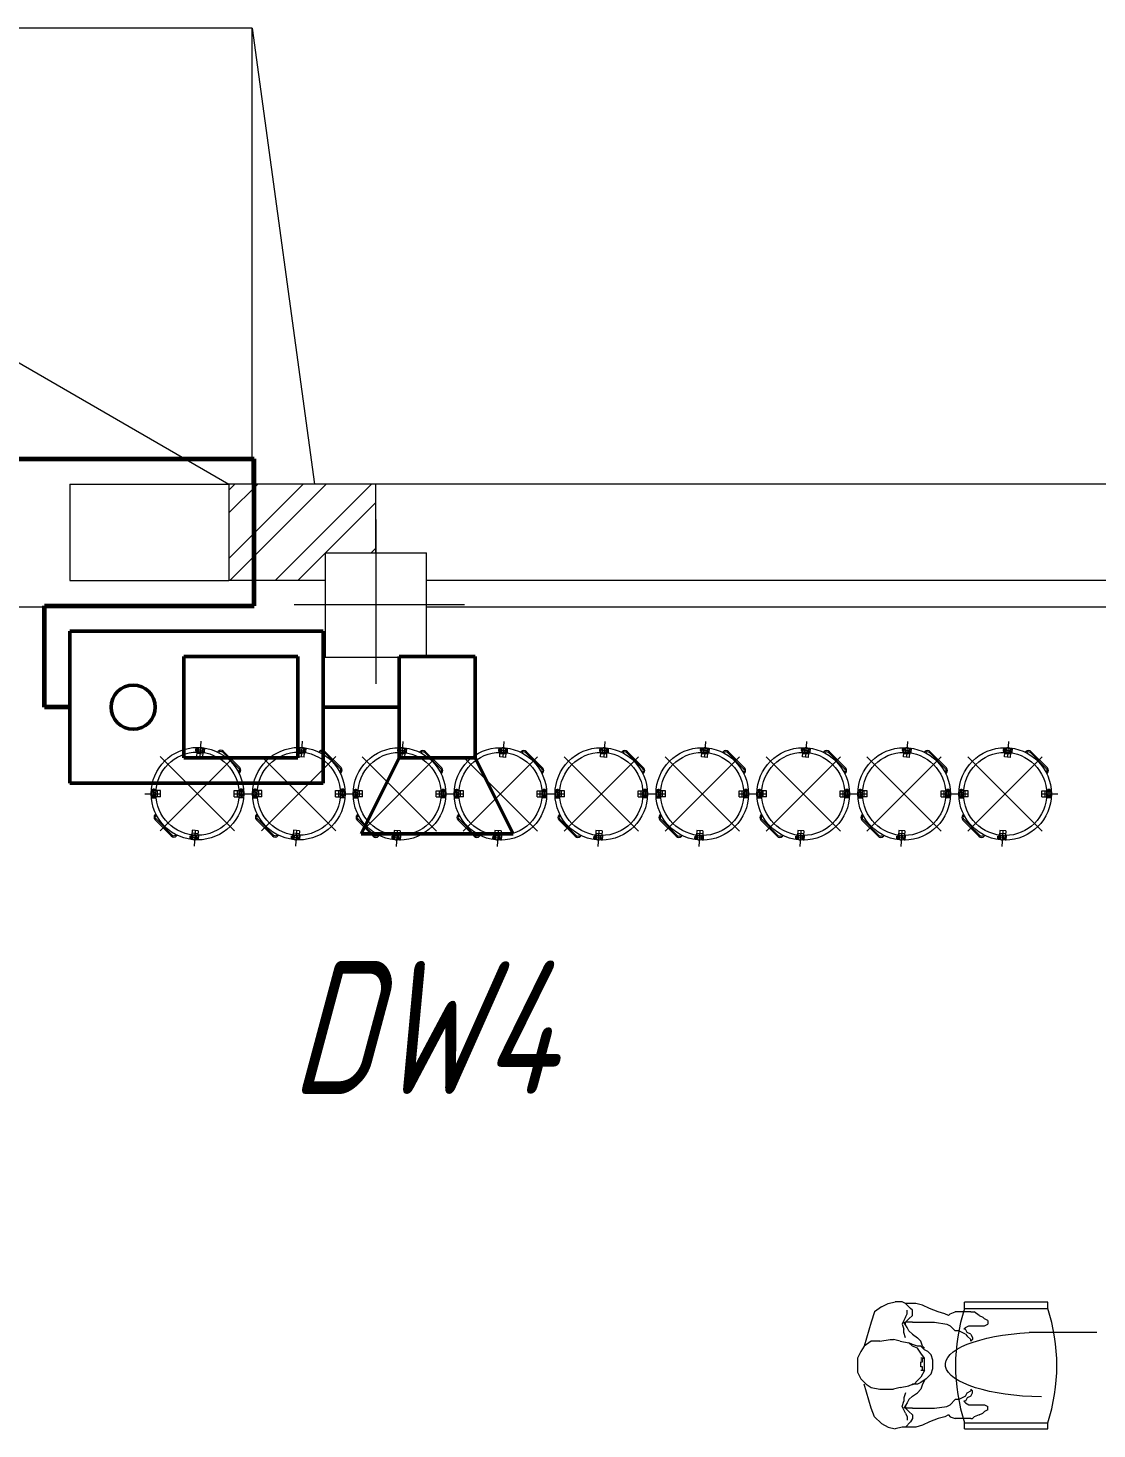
# Model space of a CAD drawing. Header units: millimetres. Extents: x 1337 to 8186, y 1899 to 5236.
# Drawn here: x 5394.5 to 5455.2, y 2763.2 to 2842.8 of the extents above; entities that cross this region are included whole.
import ezdxf

# ---------------------------------------------------------------- set-up
doc = ezdxf.new("R2010")
doc.units = ezdxf.units.MM
for name, color, linetype, lineweight in [('Линия связи (Вновь)', 3, 'Continuous', 60), ('Связь', 84, 'Continuous', 50), ('Строительный', 251, 'Continuous', 13), ('Текст', 2, 'Continuous', 25)]:
    doc.layers.add(name, color=color, linetype=linetype, lineweight=lineweight)
doc.styles.add('Simplex', font='simplex.shx', dxfattribs={"width": 0.7, "oblique": 15})

# ---------------------------------------------------------------- blocks, each defined once
blk = doc.blocks.new('A$C178B2837')
at = {"layer": 'Строительный', "ltscale": 100}
for p, q in [((590.283, 420.514), (563.383, 420.514)), ((590.283, 402.514), (590.283, 420.514)), ((590.283, 420.514), (592.743, 402.514)), ((578.775, 408.627), (589.363, 402.514)), ((583.083, 402.514), (583.083, 398.714)), ((583.083, 402.514), (589.363, 402.514)), ((657.963, 402.514), (589.363, 402.514)), ((589.363, 402.514), (589.363, 398.714)), ((589.363, 402.275), (589.602, 402.514)), ((589.363, 399.581), (592.296, 402.514)), ((589.363, 401.377), (590.5, 402.514)), ((589.395, 398.714), (593.195, 402.514)), ((591.191, 398.714), (594.991, 402.514)), ((595.163, 399.803), (595.163, 402.514)), ((593.178, 399.803), (595.163, 401.789)), ((595.163, 401.12), (595.163, 394.633)), ((592.089, 398.714), (593.163, 399.789)), ((593.163, 399.803), (593.163, 395.692)), ((593.163, 399.803), (597.163, 399.803)), ((594.974, 399.803), (595.163, 399.993)), ((597.163, 395.692), (597.163, 399.803)), ((583.083, 398.714), (589.363, 398.714)), ((593.163, 398.714), (589.363, 398.714)), ((648.143, 398.714), (597.163, 398.714)), ((588.143, 397.658), (542.163, 397.658)), ((598.657, 397.747), (591.937, 397.747)), ((648.163, 397.658), (597.163, 397.658)), ((593.163, 395.692), (597.163, 395.692)), ((588.029, 392.042), (588.35, 392.021)), ((588.054, 392.087), (588.048, 391.994)), ((588.048, 391.994), (588.08, 391.992)), ((588.086, 392.085), (588.054, 392.087)), ((588.077, 391.941), (588.089, 392.126)), ((588.093, 391.761), (588.116, 392.127)), ((588.162, 392.069), (588.113, 392.072)), ((588.164, 392.094), (588.155, 391.948)), ((588.294, 391.939), (588.155, 391.948)), ((588.252, 392.373), (588.212, 391.754)), ((588.304, 392.085), (588.294, 391.939)), ((588.352, 392.057), (588.302, 392.06)), ((588.332, 391.746), (588.355, 392.111)), ((588.354, 392.095), (588.393, 392.092)), ((588.393, 392.092), (588.383, 391.937)), ((588.94, 391.971), (588.914, 391.945)), ((589.152, 391.971), (589.788, 391.334)), ((592.029, 392.042), (592.35, 392.021)), ((592.054, 392.087), (592.048, 391.994)), ((592.048, 391.994), (592.08, 391.992)), ((592.086, 392.085), (592.054, 392.087)), ((592.077, 391.941), (592.089, 392.126)), ((592.093, 391.761), (592.116, 392.127)), ((592.162, 392.069), (592.113, 392.072)), ((592.164, 392.094), (592.155, 391.948)), ((592.294, 391.939), (592.155, 391.948)), ((592.252, 392.373), (592.212, 391.754)), ((592.304, 392.085), (592.294, 391.939)), ((592.352, 392.057), (592.302, 392.06)), ((592.332, 391.746), (592.355, 392.111)), ((592.354, 392.095), (592.393, 392.092)), ((592.393, 392.092), (592.383, 391.937)), ((592.94, 391.971), (592.914, 391.945)), ((593.152, 391.971), (593.788, 391.334)), ((596.002, 392.031), (596.323, 392.01)), ((596.028, 392.076), (596.022, 391.983)), ((596.022, 391.983), (596.053, 391.981)), ((596.059, 392.074), (596.028, 392.076)), ((596.05, 391.93), (596.062, 392.115)), ((596.066, 391.75), (596.089, 392.116)), ((596.136, 392.058), (596.086, 392.061)), ((596.137, 392.083), (596.128, 391.937)), ((596.225, 392.361), (596.186, 391.743)), ((596.277, 392.074), (596.268, 391.928)), ((596.325, 392.046), (596.275, 392.049)), ((596.305, 391.735), (596.329, 392.1)), ((596.328, 392.084), (596.367, 392.081)), ((596.367, 392.081), (596.357, 391.926)), ((596.913, 391.959), (596.887, 391.934)), ((597.125, 391.959), (597.761, 391.323)), ((599.986, 392.031), (600.307, 392.01)), ((600.012, 392.076), (600.006, 391.983)), ((600.006, 391.983), (600.038, 391.981)), ((600.044, 392.074), (600.012, 392.076)), ((600.034, 391.93), (600.046, 392.115)), ((600.05, 391.75), (600.073, 392.116)), ((600.12, 392.058), (600.07, 392.061)), ((600.121, 392.083), (600.112, 391.937)), ((600.209, 392.361), (600.17, 391.743)), ((600.261, 392.074), (600.252, 391.928)), ((600.309, 392.046), (600.26, 392.049)), ((600.29, 391.735), (600.313, 392.1)), ((600.312, 392.084), (600.351, 392.081)), ((600.351, 392.081), (600.341, 391.926)), ((600.897, 391.959), (600.871, 391.934)), ((601.109, 391.959), (601.746, 391.323)), ((603.97, 392.031), (604.291, 392.01)), ((603.996, 392.076), (603.99, 391.983)), ((603.99, 391.983), (604.022, 391.981)), ((604.028, 392.074), (603.996, 392.076)), ((604.019, 391.93), (604.03, 392.115)), ((604.034, 391.75), (604.058, 392.116)), ((604.104, 392.058), (604.054, 392.061)), ((604.106, 392.083), (604.096, 391.937)), ((604.194, 392.361), (604.154, 391.743)), ((604.245, 392.074), (604.236, 391.928)), ((604.294, 392.046), (604.244, 392.049)), ((604.274, 391.735), (604.297, 392.1)), ((604.296, 392.084), (604.335, 392.081)), ((604.335, 392.081), (604.325, 391.926)), ((604.882, 391.959), (604.856, 391.934)), ((605.094, 391.959), (605.73, 391.323)), ((607.955, 392.031), (608.276, 392.01)), ((607.98, 392.076), (607.974, 391.983)), ((607.974, 391.983), (608.006, 391.981)), ((608.012, 392.074), (607.98, 392.076)), ((608.003, 391.93), (608.015, 392.115)), ((608.019, 391.75), (608.042, 392.116)), ((608.088, 392.058), (608.039, 392.061)), ((608.09, 392.083), (608.081, 391.937)), ((608.178, 392.361), (608.138, 391.743)), ((608.23, 392.074), (608.22, 391.928)), ((608.278, 392.046), (608.228, 392.049)), ((608.258, 391.735), (608.281, 392.1)), ((608.28, 392.084), (608.319, 392.081)), ((608.319, 392.081), (608.309, 391.926)), ((608.866, 391.959), (608.84, 391.934)), ((609.078, 391.959), (609.714, 391.323)), ((611.939, 392.031), (612.26, 392.01)), ((611.965, 392.076), (611.959, 391.983)), ((611.959, 391.983), (611.99, 391.981)), ((611.996, 392.074), (611.965, 392.076)), ((611.987, 391.93), (611.999, 392.115)), ((612.003, 391.75), (612.026, 392.116)), ((612.073, 392.058), (612.023, 392.061)), ((612.074, 392.083), (612.065, 391.937)), ((612.162, 392.361), (612.123, 391.743)), ((612.214, 392.074), (612.205, 391.928)), ((612.262, 392.046), (612.212, 392.049)), ((612.242, 391.735), (612.266, 392.1)), ((612.265, 392.084), (612.304, 392.081)), ((612.304, 392.081), (612.294, 391.926)), ((612.85, 391.959), (612.824, 391.934)), ((613.062, 391.959), (613.699, 391.323)), ((615.923, 392.031), (616.244, 392.01)), ((615.949, 392.076), (615.943, 391.983)), ((615.943, 391.983), (615.975, 391.981)), ((615.981, 392.074), (615.949, 392.076)), ((615.971, 391.93), (615.983, 392.115)), ((615.987, 391.75), (616.011, 392.116)), ((616.057, 392.058), (616.007, 392.061)), ((616.059, 392.083), (616.049, 391.937)), ((616.146, 392.361), (616.107, 391.743)), ((616.198, 392.074), (616.189, 391.928)), ((616.247, 392.046), (616.197, 392.049)), ((616.227, 391.735), (616.25, 392.1)), ((616.249, 392.084), (616.288, 392.081)), ((616.288, 392.081), (616.278, 391.926)), ((616.834, 391.959), (616.809, 391.934)), ((617.046, 391.959), (617.683, 391.323)), ((619.908, 392.031), (620.229, 392.01)), ((619.933, 392.076), (619.927, 391.983)), ((619.927, 391.983), (619.959, 391.981)), ((619.965, 392.074), (619.933, 392.076)), ((619.956, 391.93), (619.968, 392.115)), ((619.971, 391.75), (619.995, 392.116)), ((620.041, 392.058), (619.991, 392.061)), ((620.043, 392.083), (620.033, 391.937)), ((620.131, 392.361), (620.091, 391.743)), ((620.183, 392.074), (620.173, 391.928)), ((620.231, 392.046), (620.181, 392.049)), ((620.211, 391.735), (620.234, 392.1)), ((620.233, 392.084), (620.272, 392.081)), ((620.272, 392.081), (620.262, 391.926)), ((620.819, 391.959), (620.793, 391.934)), ((621.031, 391.959), (621.667, 391.323)), ((586.652, 388.835), (589.587, 391.769)), ((586.652, 391.769), (589.587, 388.835)), ((588.332, 391.746), (588.093, 391.761)), ((588.34, 391.866), (588.1, 391.881)), ((588.383, 391.937), (588.344, 391.939)), ((589.117, 391.935), (589.753, 391.299)), ((590.652, 388.835), (593.587, 391.769)), ((590.652, 391.769), (593.587, 388.835)), ((592.332, 391.746), (592.093, 391.761)), ((592.34, 391.866), (592.1, 391.881)), ((592.383, 391.937), (592.344, 391.939)), ((593.117, 391.935), (593.753, 391.299)), ((594.625, 388.823), (597.56, 391.758)), ((594.625, 391.758), (597.56, 388.823)), ((596.305, 391.735), (596.066, 391.75)), ((596.313, 391.855), (596.073, 391.87)), ((596.268, 391.928), (596.128, 391.937)), ((596.357, 391.926), (596.318, 391.928)), ((597.09, 391.924), (597.726, 391.288)), ((598.61, 388.823), (601.544, 391.758)), ((598.61, 391.758), (601.544, 388.823)), ((600.29, 391.735), (600.05, 391.75)), ((600.297, 391.855), (600.058, 391.87)), ((600.252, 391.928), (600.112, 391.937)), ((600.341, 391.926), (600.302, 391.928)), ((601.074, 391.924), (601.71, 391.288)), ((602.594, 388.823), (605.529, 391.758)), ((602.594, 391.758), (605.529, 388.823)), ((604.274, 391.735), (604.034, 391.75)), ((604.282, 391.855), (604.042, 391.87)), ((604.236, 391.928), (604.096, 391.937)), ((604.325, 391.926), (604.286, 391.928)), ((605.058, 391.924), (605.695, 391.288)), ((606.578, 388.823), (609.513, 391.758)), ((606.578, 391.758), (609.513, 388.823)), ((608.258, 391.735), (608.019, 391.75)), ((608.266, 391.855), (608.026, 391.87)), ((608.22, 391.928), (608.081, 391.937)), ((608.309, 391.926), (608.27, 391.928)), ((609.043, 391.924), (609.679, 391.288)), ((610.563, 388.823), (613.497, 391.758)), ((610.563, 391.758), (613.497, 388.823)), ((612.242, 391.735), (612.003, 391.75)), ((612.25, 391.855), (612.011, 391.87)), ((612.205, 391.928), (612.065, 391.937)), ((612.294, 391.926), (612.255, 391.928)), ((613.027, 391.924), (613.663, 391.288)), ((614.547, 388.823), (617.481, 391.758)), ((614.547, 391.758), (617.481, 388.823)), ((616.227, 391.735), (615.987, 391.75)), ((616.234, 391.855), (615.995, 391.87)), ((616.189, 391.928), (616.049, 391.937)), ((616.278, 391.926), (616.239, 391.928)), ((617.011, 391.924), (617.648, 391.288)), ((618.531, 388.823), (621.466, 391.758)), ((618.531, 391.758), (621.466, 388.823)), ((620.211, 391.735), (619.971, 391.75)), ((620.219, 391.855), (619.979, 391.87)), ((620.173, 391.928), (620.033, 391.937)), ((620.262, 391.926), (620.223, 391.928)), ((620.995, 391.924), (621.632, 391.288)), ((589.788, 391.122), (589.763, 391.096)), ((593.788, 391.122), (593.763, 391.096)), ((597.761, 391.111), (597.736, 391.085)), ((601.746, 391.111), (601.72, 391.085)), ((605.73, 391.111), (605.704, 391.085)), ((609.714, 391.111), (609.689, 391.085)), ((613.699, 391.111), (613.673, 391.085)), ((617.683, 391.111), (617.657, 391.085)), ((621.667, 391.111), (621.641, 391.085)), ((586.045, 390.302), (586.665, 390.302)), ((586.665, 390.422), (586.299, 390.422)), ((586.486, 390.449), (586.301, 390.449)), ((586.328, 390.372), (586.475, 390.372)), ((586.342, 390.449), (586.342, 390.481)), ((586.342, 390.481), (586.435, 390.481)), ((586.353, 390.372), (586.353, 390.422)), ((586.389, 390.503), (586.389, 390.182)), ((586.435, 390.481), (586.435, 390.449)), ((586.475, 390.232), (586.475, 390.372)), ((586.545, 390.182), (586.545, 390.422)), ((586.665, 390.182), (586.665, 390.422)), ((589.575, 390.422), (589.941, 390.422)), ((589.575, 390.182), (589.575, 390.422)), ((589.575, 390.302), (590.195, 390.302)), ((589.695, 390.182), (589.695, 390.422)), ((589.753, 390.449), (589.938, 390.449)), ((589.911, 390.372), (589.765, 390.372)), ((589.765, 390.232), (589.765, 390.372)), ((589.897, 390.481), (589.804, 390.481)), ((589.804, 390.481), (589.804, 390.449)), ((589.85, 390.503), (589.85, 390.182)), ((589.886, 390.372), (589.886, 390.422)), ((589.897, 390.449), (589.897, 390.481)), ((590.045, 390.302), (590.665, 390.302)), ((590.665, 390.422), (590.299, 390.422)), ((590.486, 390.449), (590.301, 390.449)), ((590.328, 390.372), (590.475, 390.372)), ((590.342, 390.449), (590.342, 390.481)), ((590.342, 390.481), (590.435, 390.481)), ((590.353, 390.372), (590.353, 390.422)), ((590.389, 390.503), (590.389, 390.182)), ((590.435, 390.481), (590.435, 390.449)), ((590.475, 390.232), (590.475, 390.372)), ((590.545, 390.182), (590.545, 390.422)), ((590.665, 390.182), (590.665, 390.422)), ((593.575, 390.422), (593.941, 390.422)), ((593.575, 390.182), (593.575, 390.422)), ((593.575, 390.302), (594.195, 390.302)), ((593.695, 390.182), (593.695, 390.422)), ((593.753, 390.449), (593.938, 390.449)), ((593.911, 390.372), (593.765, 390.372)), ((593.765, 390.232), (593.765, 390.372)), ((593.897, 390.481), (593.804, 390.481)), ((593.804, 390.481), (593.804, 390.449)), ((593.85, 390.503), (593.85, 390.182)), ((593.886, 390.372), (593.886, 390.422)), ((593.897, 390.449), (593.897, 390.481)), ((594.018, 390.291), (594.638, 390.291)), ((594.638, 390.411), (594.272, 390.411)), ((594.459, 390.438), (594.274, 390.438)), ((594.301, 390.361), (594.448, 390.361)), ((594.315, 390.438), (594.315, 390.47)), ((594.315, 390.47), (594.409, 390.47)), ((594.326, 390.361), (594.326, 390.411)), ((594.362, 390.492), (594.362, 390.171)), ((594.409, 390.47), (594.409, 390.438)), ((594.448, 390.221), (594.448, 390.361)), ((594.518, 390.171), (594.518, 390.411)), ((594.638, 390.171), (594.638, 390.411)), ((597.548, 390.411), (597.914, 390.411)), ((597.548, 390.171), (597.548, 390.411)), ((597.548, 390.291), (598.168, 390.291)), ((597.668, 390.171), (597.668, 390.411)), ((597.726, 390.438), (597.912, 390.438)), ((597.884, 390.361), (597.738, 390.361)), ((597.738, 390.221), (597.738, 390.361)), ((597.871, 390.47), (597.777, 390.47)), ((597.777, 390.47), (597.777, 390.438)), ((597.824, 390.492), (597.824, 390.171)), ((597.859, 390.361), (597.859, 390.411)), ((597.871, 390.438), (597.871, 390.47)), ((598.002, 390.291), (598.622, 390.291)), ((598.622, 390.411), (598.256, 390.411)), ((598.444, 390.438), (598.258, 390.438)), ((598.285, 390.361), (598.432, 390.361)), ((598.299, 390.438), (598.299, 390.47)), ((598.299, 390.47), (598.393, 390.47)), ((598.31, 390.361), (598.31, 390.411)), ((598.346, 390.492), (598.346, 390.171)), ((598.393, 390.47), (598.393, 390.438)), ((598.432, 390.221), (598.432, 390.361)), ((598.502, 390.171), (598.502, 390.411)), ((598.622, 390.171), (598.622, 390.411)), ((601.532, 390.411), (601.898, 390.411)), ((601.532, 390.171), (601.532, 390.411)), ((601.532, 390.291), (602.152, 390.291)), ((601.652, 390.171), (601.652, 390.411)), ((601.71, 390.438), (601.896, 390.438)), ((601.869, 390.361), (601.722, 390.361)), ((601.722, 390.221), (601.722, 390.361)), ((601.855, 390.47), (601.761, 390.47)), ((601.761, 390.47), (601.761, 390.438)), ((601.808, 390.492), (601.808, 390.171)), ((601.844, 390.361), (601.844, 390.411)), ((601.855, 390.438), (601.855, 390.47)), ((601.986, 390.291), (602.606, 390.291)), ((602.606, 390.411), (602.24, 390.411)), ((602.428, 390.438), (602.242, 390.438)), ((602.27, 390.361), (602.416, 390.361)), ((602.283, 390.438), (602.283, 390.47)), ((602.283, 390.47), (602.377, 390.47)), ((602.295, 390.361), (602.295, 390.411)), ((602.33, 390.492), (602.33, 390.171)), ((602.377, 390.47), (602.377, 390.438)), ((602.416, 390.221), (602.416, 390.361)), ((602.486, 390.171), (602.486, 390.411)), ((602.606, 390.171), (602.606, 390.411)), ((605.516, 390.411), (605.882, 390.411)), ((605.516, 390.171), (605.516, 390.411)), ((605.516, 390.291), (606.136, 390.291)), ((605.636, 390.171), (605.636, 390.411)), ((605.695, 390.438), (605.88, 390.438)), ((605.853, 390.361), (605.706, 390.361)), ((605.706, 390.221), (605.706, 390.361)), ((605.839, 390.47), (605.745, 390.47)), ((605.745, 390.47), (605.745, 390.438)), ((605.792, 390.492), (605.792, 390.171)), ((605.828, 390.361), (605.828, 390.411)), ((605.839, 390.438), (605.839, 390.47)), ((605.971, 390.291), (606.591, 390.291)), ((606.591, 390.411), (606.224, 390.411)), ((606.412, 390.438), (606.227, 390.438)), ((606.254, 390.361), (606.401, 390.361)), ((606.268, 390.438), (606.268, 390.47)), ((606.268, 390.47), (606.361, 390.47)), ((606.279, 390.361), (606.279, 390.411)), ((606.315, 390.492), (606.315, 390.171)), ((606.361, 390.47), (606.361, 390.438)), ((606.401, 390.221), (606.401, 390.361)), ((606.471, 390.171), (606.471, 390.411)), ((606.591, 390.171), (606.591, 390.411)), ((609.501, 390.411), (609.867, 390.411)), ((609.501, 390.171), (609.501, 390.411)), ((609.501, 390.291), (610.121, 390.291)), ((609.621, 390.171), (609.621, 390.411)), ((609.679, 390.438), (609.864, 390.438)), ((609.837, 390.361), (609.691, 390.361)), ((609.691, 390.221), (609.691, 390.361)), ((609.823, 390.47), (609.73, 390.47)), ((609.73, 390.47), (609.73, 390.438)), ((609.776, 390.492), (609.776, 390.171)), ((609.812, 390.361), (609.812, 390.411)), ((609.823, 390.438), (609.823, 390.47)), ((609.955, 390.291), (610.575, 390.291)), ((610.575, 390.411), (610.209, 390.411)), ((610.396, 390.438), (610.211, 390.438)), ((610.238, 390.361), (610.385, 390.361)), ((610.252, 390.438), (610.252, 390.47)), ((610.252, 390.47), (610.346, 390.47)), ((610.263, 390.361), (610.263, 390.411)), ((610.299, 390.492), (610.299, 390.171)), ((610.346, 390.47), (610.346, 390.438)), ((610.385, 390.221), (610.385, 390.361)), ((610.455, 390.171), (610.455, 390.411)), ((610.575, 390.171), (610.575, 390.411)), ((613.485, 390.411), (613.851, 390.411)), ((613.485, 390.171), (613.485, 390.411)), ((613.485, 390.291), (614.105, 390.291)), ((613.605, 390.171), (613.605, 390.411)), ((613.663, 390.438), (613.849, 390.438)), ((613.821, 390.361), (613.675, 390.361)), ((613.675, 390.221), (613.675, 390.361)), ((613.808, 390.47), (613.714, 390.47)), ((613.714, 390.47), (613.714, 390.438)), ((613.761, 390.492), (613.761, 390.171)), ((613.796, 390.361), (613.796, 390.411)), ((613.808, 390.438), (613.808, 390.47)), ((613.939, 390.291), (614.559, 390.291)), ((614.559, 390.411), (614.193, 390.411)), ((614.381, 390.438), (614.195, 390.438)), ((614.223, 390.361), (614.369, 390.361)), ((614.236, 390.438), (614.236, 390.47)), ((614.236, 390.47), (614.33, 390.47)), ((614.247, 390.361), (614.247, 390.411)), ((614.283, 390.492), (614.283, 390.171)), ((614.33, 390.47), (614.33, 390.438)), ((614.369, 390.221), (614.369, 390.361)), ((614.439, 390.171), (614.439, 390.411)), ((614.559, 390.171), (614.559, 390.411)), ((617.469, 390.411), (617.835, 390.411)), ((617.469, 390.171), (617.469, 390.411)), ((617.469, 390.291), (618.089, 390.291)), ((617.589, 390.171), (617.589, 390.411)), ((617.647, 390.438), (617.833, 390.438)), ((617.806, 390.361), (617.659, 390.361)), ((617.659, 390.221), (617.659, 390.361)), ((617.792, 390.47), (617.698, 390.47)), ((617.698, 390.47), (617.698, 390.438)), ((617.745, 390.492), (617.745, 390.171)), ((617.781, 390.361), (617.781, 390.411)), ((617.792, 390.438), (617.792, 390.47)), ((617.923, 390.291), (618.543, 390.291)), ((618.543, 390.411), (618.177, 390.411)), ((618.365, 390.438), (618.18, 390.438)), ((618.207, 390.361), (618.353, 390.361)), ((618.221, 390.438), (618.221, 390.47)), ((618.221, 390.47), (618.314, 390.47)), ((618.232, 390.361), (618.232, 390.411)), ((618.268, 390.492), (618.268, 390.171)), ((618.314, 390.47), (618.314, 390.438)), ((618.353, 390.221), (618.353, 390.361)), ((618.423, 390.171), (618.423, 390.411)), ((618.543, 390.171), (618.543, 390.411)), ((621.453, 390.411), (621.819, 390.411)), ((621.453, 390.171), (621.453, 390.411)), ((621.453, 390.291), (622.073, 390.291)), ((621.573, 390.171), (621.573, 390.411)), ((621.632, 390.438), (621.817, 390.438)), ((621.79, 390.361), (621.643, 390.361)), ((621.643, 390.221), (621.643, 390.361)), ((621.776, 390.47), (621.683, 390.47)), ((621.683, 390.47), (621.683, 390.438)), ((621.729, 390.492), (621.729, 390.171)), ((621.765, 390.361), (621.765, 390.411)), ((621.776, 390.438), (621.776, 390.47)), ((586.665, 390.182), (586.299, 390.182)), ((586.315, 390.182), (586.315, 390.143)), ((586.315, 390.143), (586.471, 390.143)), ((586.328, 390.232), (586.475, 390.232)), ((586.353, 390.182), (586.353, 390.232)), ((586.471, 390.143), (586.471, 390.182)), ((589.575, 390.182), (589.941, 390.182)), ((589.911, 390.232), (589.765, 390.232)), ((589.768, 390.143), (589.768, 390.182)), ((589.924, 390.143), (589.768, 390.143)), ((589.886, 390.182), (589.886, 390.232)), ((589.924, 390.182), (589.924, 390.143)), ((590.665, 390.182), (590.299, 390.182)), ((590.315, 390.182), (590.315, 390.143)), ((590.315, 390.143), (590.471, 390.143)), ((590.328, 390.232), (590.475, 390.232)), ((590.353, 390.182), (590.353, 390.232)), ((590.471, 390.143), (590.471, 390.182)), ((593.575, 390.182), (593.941, 390.182)), ((593.911, 390.232), (593.765, 390.232)), ((593.768, 390.143), (593.768, 390.182)), ((593.924, 390.143), (593.768, 390.143)), ((593.886, 390.182), (593.886, 390.232)), ((593.924, 390.182), (593.924, 390.143)), ((594.638, 390.171), (594.272, 390.171)), ((594.288, 390.171), (594.288, 390.132)), ((594.288, 390.132), (594.444, 390.132)), ((594.301, 390.221), (594.448, 390.221)), ((594.326, 390.171), (594.326, 390.221)), ((594.444, 390.132), (594.444, 390.171)), ((597.548, 390.171), (597.914, 390.171)), ((597.884, 390.221), (597.738, 390.221)), ((597.741, 390.132), (597.741, 390.171)), ((597.897, 390.132), (597.741, 390.132)), ((597.859, 390.171), (597.859, 390.221)), ((597.897, 390.171), (597.897, 390.132)), ((598.622, 390.171), (598.256, 390.171)), ((598.272, 390.171), (598.272, 390.132)), ((598.272, 390.132), (598.429, 390.132)), ((598.285, 390.221), (598.432, 390.221)), ((598.31, 390.171), (598.31, 390.221)), ((598.429, 390.132), (598.429, 390.171)), ((601.532, 390.171), (601.898, 390.171)), ((601.869, 390.221), (601.722, 390.221)), ((601.725, 390.132), (601.725, 390.171)), ((601.882, 390.132), (601.725, 390.132)), ((601.844, 390.171), (601.844, 390.221)), ((601.882, 390.171), (601.882, 390.132)), ((602.606, 390.171), (602.24, 390.171)), ((602.257, 390.171), (602.257, 390.132)), ((602.257, 390.132), (602.413, 390.132)), ((602.27, 390.221), (602.416, 390.221)), ((602.295, 390.171), (602.295, 390.221)), ((602.413, 390.132), (602.413, 390.171)), ((605.516, 390.171), (605.882, 390.171)), ((605.853, 390.221), (605.706, 390.221)), ((605.71, 390.132), (605.71, 390.171)), ((605.866, 390.132), (605.71, 390.132)), ((605.828, 390.171), (605.828, 390.221)), ((605.866, 390.171), (605.866, 390.132)), ((606.591, 390.171), (606.224, 390.171)), ((606.241, 390.171), (606.241, 390.132)), ((606.241, 390.132), (606.397, 390.132)), ((606.254, 390.221), (606.401, 390.221)), ((606.279, 390.171), (606.279, 390.221)), ((606.397, 390.132), (606.397, 390.171)), ((609.501, 390.171), (609.867, 390.171)), ((609.837, 390.221), (609.691, 390.221)), ((609.694, 390.132), (609.694, 390.171)), ((609.85, 390.132), (609.694, 390.132)), ((609.812, 390.171), (609.812, 390.221)), ((609.85, 390.171), (609.85, 390.132)), ((610.575, 390.171), (610.209, 390.171)), ((610.225, 390.171), (610.225, 390.132)), ((610.225, 390.132), (610.381, 390.132)), ((610.238, 390.221), (610.385, 390.221)), ((610.263, 390.171), (610.263, 390.221)), ((610.381, 390.132), (610.381, 390.171)), ((613.485, 390.171), (613.851, 390.171)), ((613.821, 390.221), (613.675, 390.221)), ((613.678, 390.132), (613.678, 390.171)), ((613.834, 390.132), (613.678, 390.132)), ((613.796, 390.171), (613.796, 390.221)), ((613.834, 390.171), (613.834, 390.132)), ((614.559, 390.171), (614.193, 390.171)), ((614.21, 390.171), (614.21, 390.132)), ((614.21, 390.132), (614.366, 390.132)), ((614.223, 390.221), (614.369, 390.221)), ((614.247, 390.171), (614.247, 390.221)), ((614.366, 390.132), (614.366, 390.171)), ((617.469, 390.171), (617.835, 390.171)), ((617.806, 390.221), (617.659, 390.221)), ((617.663, 390.132), (617.663, 390.171)), ((617.819, 390.132), (617.663, 390.132)), ((617.781, 390.171), (617.781, 390.221)), ((617.819, 390.171), (617.819, 390.132)), ((618.543, 390.171), (618.177, 390.171)), ((618.194, 390.171), (618.194, 390.132)), ((618.194, 390.132), (618.35, 390.132)), ((618.207, 390.221), (618.353, 390.221)), ((618.232, 390.171), (618.232, 390.221)), ((618.35, 390.132), (618.35, 390.171)), ((621.453, 390.171), (621.819, 390.171)), ((621.79, 390.221), (621.643, 390.221)), ((621.647, 390.132), (621.647, 390.171)), ((621.803, 390.132), (621.647, 390.132)), ((621.765, 390.171), (621.765, 390.221)), ((621.803, 390.171), (621.803, 390.132)), ((586.451, 389.482), (586.477, 389.507)), ((586.451, 389.269), (587.087, 388.633)), ((586.486, 389.305), (587.123, 388.668)), ((590.451, 389.482), (590.477, 389.507)), ((590.451, 389.269), (591.087, 388.633)), ((590.486, 389.305), (591.123, 388.668)), ((594.424, 389.47), (594.45, 389.496)), ((594.424, 389.258), (595.06, 388.622)), ((594.459, 389.294), (595.096, 388.657)), ((598.408, 389.47), (598.434, 389.496)), ((598.408, 389.258), (599.045, 388.622)), ((598.444, 389.294), (599.08, 388.657)), ((602.392, 389.47), (602.418, 389.496)), ((602.392, 389.258), (603.029, 388.622)), ((602.428, 389.294), (603.064, 388.657)), ((606.377, 389.47), (606.403, 389.496)), ((606.377, 389.258), (607.013, 388.622)), ((606.412, 389.294), (607.049, 388.657)), ((610.361, 389.47), (610.387, 389.496)), ((610.361, 389.258), (610.997, 388.622)), ((610.396, 389.294), (611.033, 388.657)), ((614.345, 389.47), (614.371, 389.496)), ((614.345, 389.258), (614.982, 388.622)), ((614.381, 389.294), (615.017, 388.657)), ((618.33, 389.47), (618.355, 389.496)), ((618.33, 389.258), (618.966, 388.622)), ((618.365, 389.294), (619.001, 388.657)), ((587.299, 388.633), (587.325, 388.659)), ((587.828, 388.539), (587.834, 388.632)), ((587.834, 388.632), (587.865, 388.63)), ((587.868, 388.681), (587.857, 388.496)), ((587.907, 388.857), (587.884, 388.492)), ((588.139, 388.722), (587.899, 388.738)), ((588.146, 388.842), (587.907, 388.857)), ((587.935, 388.518), (587.945, 388.665)), ((588.084, 388.656), (587.945, 388.665)), ((588.027, 388.85), (587.987, 388.231)), ((588.075, 388.509), (588.084, 388.656)), ((588.146, 388.842), (588.123, 388.477)), ((588.173, 388.646), (588.134, 388.649)), ((588.163, 388.491), (588.173, 388.646)), ((591.299, 388.633), (591.325, 388.659)), ((591.828, 388.539), (591.834, 388.632)), ((591.834, 388.632), (591.865, 388.63)), ((591.868, 388.681), (591.857, 388.496)), ((591.907, 388.857), (591.884, 388.492)), ((592.139, 388.722), (591.899, 388.738)), ((592.146, 388.842), (591.907, 388.857)), ((591.935, 388.518), (591.945, 388.665)), ((592.084, 388.656), (591.945, 388.665)), ((592.027, 388.85), (591.987, 388.231)), ((592.075, 388.509), (592.084, 388.656)), ((592.146, 388.842), (592.123, 388.477)), ((592.173, 388.646), (592.134, 388.649)), ((592.163, 388.491), (592.173, 388.646)), ((595.272, 388.622), (595.298, 388.648)), ((595.842, 388.67), (595.83, 388.485)), ((595.88, 388.846), (595.857, 388.481)), ((596.112, 388.711), (595.872, 388.727)), ((596.12, 388.831), (595.88, 388.846)), ((595.909, 388.507), (595.918, 388.653)), ((596.058, 388.645), (595.918, 388.653)), ((596, 388.839), (595.96, 388.22)), ((596.048, 388.498), (596.058, 388.645)), ((596.12, 388.831), (596.096, 388.466)), ((596.146, 388.635), (596.107, 388.638)), ((596.136, 388.48), (596.146, 388.635)), ((599.257, 388.622), (599.283, 388.648)), ((599.826, 388.67), (599.814, 388.485)), ((599.864, 388.846), (599.841, 388.481)), ((600.096, 388.711), (599.857, 388.727)), ((600.104, 388.831), (599.864, 388.846)), ((599.893, 388.507), (599.902, 388.653)), ((600.042, 388.645), (599.902, 388.653)), ((599.984, 388.839), (599.945, 388.22)), ((600.033, 388.498), (600.042, 388.645)), ((600.104, 388.831), (600.081, 388.466)), ((600.131, 388.635), (600.092, 388.638)), ((600.121, 388.48), (600.131, 388.635)), ((603.241, 388.622), (603.267, 388.648)), ((603.81, 388.67), (603.798, 388.485)), ((603.849, 388.846), (603.825, 388.481)), ((604.081, 388.711), (603.841, 388.727)), ((604.088, 388.831), (603.849, 388.846)), ((603.877, 388.507), (603.886, 388.653)), ((604.026, 388.645), (603.886, 388.653)), ((603.968, 388.839), (603.929, 388.22)), ((604.017, 388.498), (604.026, 388.645)), ((604.088, 388.831), (604.065, 388.466)), ((604.115, 388.635), (604.076, 388.638)), ((604.105, 388.48), (604.115, 388.635)), ((607.225, 388.622), (607.251, 388.648)), ((607.794, 388.67), (607.783, 388.485)), ((607.833, 388.846), (607.81, 388.481)), ((608.065, 388.711), (607.825, 388.727)), ((608.072, 388.831), (607.833, 388.846)), ((607.861, 388.507), (607.871, 388.653)), ((608.01, 388.645), (607.871, 388.653)), ((607.953, 388.839), (607.913, 388.22)), ((608.001, 388.498), (608.01, 388.645)), ((608.072, 388.831), (608.049, 388.466)), ((608.099, 388.635), (608.06, 388.638)), ((608.089, 388.48), (608.099, 388.635)), ((611.21, 388.622), (611.235, 388.648)), ((611.779, 388.67), (611.767, 388.485)), ((611.817, 388.846), (611.794, 388.481)), ((612.049, 388.711), (611.81, 388.727)), ((612.057, 388.831), (611.817, 388.846)), ((611.846, 388.507), (611.855, 388.653)), ((611.995, 388.645), (611.855, 388.653)), ((611.937, 388.839), (611.897, 388.22)), ((611.985, 388.498), (611.995, 388.645)), ((612.057, 388.831), (612.033, 388.466)), ((612.083, 388.635), (612.044, 388.638)), ((612.073, 388.48), (612.083, 388.635)), ((615.194, 388.622), (615.22, 388.648)), ((615.763, 388.67), (615.751, 388.485)), ((615.802, 388.846), (615.778, 388.481)), ((616.033, 388.711), (615.794, 388.727)), ((616.041, 388.831), (615.802, 388.846)), ((615.83, 388.507), (615.839, 388.653)), ((615.979, 388.645), (615.839, 388.653)), ((615.921, 388.839), (615.882, 388.22)), ((615.97, 388.498), (615.979, 388.645)), ((616.041, 388.831), (616.018, 388.466)), ((616.068, 388.635), (616.029, 388.638)), ((616.058, 388.48), (616.068, 388.635)), ((619.178, 388.622), (619.204, 388.648)), ((619.747, 388.67), (619.735, 388.485)), ((619.786, 388.846), (619.762, 388.481)), ((620.018, 388.711), (619.778, 388.727)), ((620.025, 388.831), (619.786, 388.846)), ((619.814, 388.507), (619.824, 388.653)), ((619.963, 388.645), (619.824, 388.653)), ((619.906, 388.839), (619.866, 388.22)), ((619.954, 388.498), (619.963, 388.645)), ((620.025, 388.831), (620.002, 388.466)), ((620.052, 388.635), (620.013, 388.638)), ((620.042, 388.48), (620.052, 388.635)), ((587.808, 388.587), (588.129, 388.567)), ((587.859, 388.537), (587.828, 388.539)), ((587.937, 388.543), (587.887, 388.546)), ((588.127, 388.531), (588.077, 388.534)), ((588.124, 388.493), (588.163, 388.491)), ((591.808, 388.587), (592.129, 388.567)), ((591.859, 388.537), (591.828, 388.539)), ((591.937, 388.543), (591.887, 388.546)), ((592.127, 388.531), (592.077, 388.534)), ((592.124, 388.493), (592.163, 388.491)), ((595.781, 388.576), (596.102, 388.556)), ((595.801, 388.528), (595.807, 388.621)), ((595.832, 388.526), (595.801, 388.528)), ((595.807, 388.621), (595.838, 388.619)), ((595.91, 388.532), (595.86, 388.535)), ((596.1, 388.52), (596.05, 388.523)), ((596.097, 388.482), (596.136, 388.48)), ((599.765, 388.576), (600.086, 388.556)), ((599.785, 388.528), (599.791, 388.621)), ((599.817, 388.526), (599.785, 388.528)), ((599.791, 388.621), (599.823, 388.619)), ((599.894, 388.532), (599.845, 388.535)), ((600.084, 388.52), (600.034, 388.523)), ((600.082, 388.482), (600.121, 388.48)), ((603.75, 388.576), (604.071, 388.556)), ((603.769, 388.528), (603.775, 388.621)), ((603.801, 388.526), (603.769, 388.528)), ((603.775, 388.621), (603.807, 388.619)), ((603.879, 388.532), (603.829, 388.535)), ((604.068, 388.52), (604.018, 388.523)), ((604.066, 388.482), (604.105, 388.48)), ((607.734, 388.576), (608.055, 388.556)), ((607.754, 388.528), (607.76, 388.621)), ((607.785, 388.526), (607.754, 388.528)), ((607.76, 388.621), (607.791, 388.619)), ((607.863, 388.532), (607.813, 388.535)), ((608.053, 388.52), (608.003, 388.523)), ((608.05, 388.482), (608.089, 388.48)), ((611.718, 388.576), (612.039, 388.556)), ((611.738, 388.528), (611.744, 388.621)), ((611.77, 388.526), (611.738, 388.528)), ((611.744, 388.621), (611.776, 388.619)), ((611.847, 388.532), (611.797, 388.535)), ((612.037, 388.52), (611.987, 388.523)), ((612.034, 388.482), (612.073, 388.48)), ((615.702, 388.576), (616.023, 388.556)), ((615.722, 388.528), (615.728, 388.621)), ((615.754, 388.526), (615.722, 388.528)), ((615.728, 388.621), (615.76, 388.619)), ((615.832, 388.532), (615.782, 388.535)), ((616.021, 388.52), (615.971, 388.523)), ((616.019, 388.482), (616.058, 388.48)), ((619.687, 388.576), (620.008, 388.556)), ((619.706, 388.528), (619.712, 388.621)), ((619.738, 388.526), (619.706, 388.528)), ((619.712, 388.621), (619.744, 388.619)), ((619.816, 388.532), (619.766, 388.535)), ((620.005, 388.52), (619.956, 388.523)), ((620.003, 388.482), (620.042, 388.48)), ((614.847, 369.85), (614.712, 369.443)), ((615.118, 370.053), (614.847, 369.85)), ((615.118, 370.053), (615.389, 370.189)), ((615.389, 370.189), (615.66, 370.256)), ((615.931, 370.256), (615.66, 370.256)), ((616.067, 370.189), (615.931, 370.256)), ((616.27, 369.985), (616.067, 370.189)), ((616.202, 370.189), (616.067, 370.189)), ((616.134, 369.782), (616.134, 369.917)), ((616.473, 370.189), (616.202, 370.189)), ((616.338, 369.917), (616.27, 369.985)), ((616.338, 369.714), (616.338, 369.917)), ((616.744, 370.121), (616.473, 370.189)), ((617.015, 369.985), (616.744, 370.121)), ((617.353, 369.85), (617.015, 369.985)), ((617.624, 369.782), (617.353, 369.85)), ((617.828, 369.782), (618.031, 369.85)), ((618.098, 369.85), (618.031, 369.85)), ((618.302, 369.85), (618.098, 369.85)), ((618.505, 369.85), (618.302, 369.85)), ((621.684, 370.233), (618.397, 370.233)), ((618.397, 369.987), (618.397, 370.233)), ((618.397, 369.987), (621.684, 369.987)), ((618.641, 369.85), (618.505, 369.85)), ((618.641, 369.85), (618.708, 369.85)), ((618.708, 369.85), (618.776, 369.85)), ((618.979, 369.714), (618.776, 369.85)), ((621.684, 369.987), (621.684, 370.233)), ((614.712, 369.443), (614.441, 368.495)), ((615.999, 369.511), (615.931, 369.375)), ((615.931, 369.375), (615.999, 369.172)), ((616.067, 369.647), (615.999, 369.511)), ((616.134, 369.24), (615.999, 369.443)), ((616.067, 369.647), (616.134, 369.782)), ((616.067, 369.443), (616.202, 369.579)), ((616.067, 369.375), (616.067, 369.443)), ((616.338, 369.443), (616.067, 369.443)), ((616.202, 369.579), (616.338, 369.714)), ((616.338, 369.443), (616.609, 369.443)), ((616.609, 369.443), (616.947, 369.443)), ((616.947, 369.443), (617.218, 369.443)), ((617.218, 369.443), (617.692, 369.375)), ((617.76, 369.714), (617.624, 369.782)), ((617.692, 369.375), (617.828, 369.308)), ((617.76, 369.714), (617.828, 369.782)), ((617.828, 369.308), (618.031, 369.105)), ((618.437, 369.24), (618.573, 369.308)), ((618.573, 369.308), (618.708, 369.308)), ((618.708, 369.308), (618.844, 369.308)), ((618.844, 369.308), (619.047, 369.308)), ((618.979, 369.714), (619.115, 369.647)), ((619.047, 369.308), (619.182, 369.308)), ((619.115, 369.647), (619.182, 369.579)), ((619.318, 369.511), (619.182, 369.579)), ((619.182, 369.308), (619.318, 369.375)), ((619.318, 369.511), (619.318, 369.375)), ((615.051, 368.698), (615.457, 368.766)), ((615.457, 368.766), (615.592, 368.766)), ((615.863, 368.698), (615.592, 368.766)), ((615.999, 369.037), (615.999, 369.172)), ((616.067, 368.834), (615.999, 369.037)), ((616.202, 369.105), (616.134, 369.24)), ((616.202, 369.105), (616.338, 368.969)), ((616.338, 368.969), (616.541, 368.834)), ((616.676, 368.698), (616.541, 368.834)), ((618.166, 369.105), (618.031, 369.105)), ((618.302, 369.037), (618.166, 369.105)), ((618.437, 368.969), (618.302, 369.037)), ((618.369, 369.172), (618.437, 369.24)), ((618.437, 369.172), (618.369, 369.172)), ((618.505, 369.037), (618.437, 369.172)), ((618.437, 368.969), (618.505, 368.901)), ((618.641, 368.969), (618.505, 369.037)), ((618.505, 368.901), (618.641, 368.766)), ((618.641, 368.969), (618.708, 368.834)), ((618.708, 368.766), (618.641, 368.698)), ((618.641, 368.698), (618.641, 368.766)), ((618.708, 368.834), (618.708, 368.766)), ((621.565, 369.035), (620.952, 369.035)), ((623.616, 369.035), (621.565, 369.035)), ((614.306, 368.292), (614.17, 368.021)), ((614.441, 368.495), (614.306, 368.292)), ((614.712, 368.698), (614.441, 368.495)), ((615.051, 368.698), (614.712, 368.698)), ((615.863, 368.698), (616.202, 368.63)), ((616.338, 368.562), (616.202, 368.63)), ((616.202, 368.63), (616.338, 368.495)), ((616.541, 368.495), (616.338, 368.562)), ((616.541, 368.427), (616.338, 368.495)), ((616.676, 368.495), (616.541, 368.495)), ((616.676, 368.224), (616.541, 368.427)), ((616.744, 368.495), (616.676, 368.698)), ((616.812, 368.36), (616.676, 368.495)), ((616.812, 368.021), (616.676, 368.224)), ((616.812, 368.427), (616.744, 368.495)), ((616.947, 368.292), (616.812, 368.36)), ((617.083, 368.156), (616.947, 368.292)), ((614.17, 368.021), (614.17, 367.818)), ((614.17, 367.818), (614.17, 367.682)), ((614.17, 367.682), (614.17, 367.479)), ((616.744, 368.021), (616.676, 368.021)), ((616.744, 367.953), (616.676, 367.953)), ((616.676, 367.818), (616.676, 367.886)), ((616.676, 367.886), (616.744, 367.886)), ((616.676, 367.75), (616.676, 367.818)), ((616.676, 367.682), (616.676, 367.75)), ((616.744, 367.682), (616.676, 367.682)), ((616.744, 368.021), (616.812, 368.021)), ((616.744, 367.953), (616.744, 368.021)), ((616.744, 367.886), (616.744, 367.953)), ((616.744, 367.614), (616.744, 367.682)), ((616.812, 367.547), (616.812, 368.021)), ((617.15, 367.953), (617.083, 368.156)), ((617.15, 367.75), (617.15, 367.953)), ((617.15, 367.614), (617.15, 367.818)), ((614.17, 367.479), (614.306, 367.208)), ((614.509, 367.005), (614.306, 367.208)), ((616.541, 367.14), (616.405, 367.005)), ((616.676, 367.276), (616.541, 367.14)), ((616.676, 367.073), (616.541, 367.005)), ((616.812, 367.547), (616.676, 367.276)), ((616.744, 367.547), (616.676, 367.547)), ((616.879, 367.208), (616.676, 367.073)), ((616.744, 367.547), (616.744, 367.614)), ((616.812, 367.547), (616.744, 367.547)), ((616.812, 367.14), (616.744, 367.005)), ((616.947, 367.276), (616.879, 367.208)), ((617.083, 367.412), (616.947, 367.276)), ((617.083, 367.412), (617.15, 367.614)), ((614.712, 366.057), (614.441, 367.005)), ((614.509, 367.005), (614.712, 366.869)), ((614.712, 366.869), (615.051, 366.802)), ((615.051, 366.802), (615.457, 366.802)), ((615.457, 366.802), (615.592, 366.802)), ((615.863, 366.869), (615.592, 366.802)), ((615.863, 366.869), (616.202, 366.937)), ((616.067, 366.666), (615.999, 366.463)), ((616.405, 367.005), (616.202, 366.937)), ((616.202, 366.937), (616.338, 367.005)), ((616.202, 366.395), (616.338, 366.531)), ((616.541, 367.005), (616.338, 367.005)), ((616.338, 366.531), (616.541, 366.666)), ((616.676, 366.802), (616.541, 366.666)), ((616.744, 367.005), (616.676, 366.802)), ((618.437, 366.531), (618.302, 366.463)), ((618.437, 366.531), (618.505, 366.666)), ((618.505, 366.666), (618.641, 366.734)), ((618.641, 366.531), (618.505, 366.463)), ((618.708, 366.734), (618.641, 366.802)), ((618.641, 366.802), (618.641, 366.734)), ((618.641, 366.531), (618.708, 366.666)), ((618.708, 366.666), (618.708, 366.734)), ((614.847, 365.718), (614.712, 366.057)), ((615.931, 366.124), (615.999, 366.328)), ((615.999, 365.989), (615.931, 366.124)), ((615.999, 366.463), (615.999, 366.328)), ((616.134, 366.26), (615.999, 366.057)), ((616.067, 365.853), (615.999, 365.989)), ((616.067, 366.124), (616.067, 366.057)), ((616.338, 366.057), (616.067, 366.057)), ((616.067, 366.057), (616.202, 365.921)), ((616.202, 366.395), (616.134, 366.26)), ((616.338, 366.057), (616.609, 366.057)), ((616.609, 366.057), (616.947, 366.057)), ((616.947, 366.057), (617.218, 366.057)), ((617.218, 366.057), (617.692, 366.124)), ((617.692, 366.124), (617.828, 366.192)), ((617.828, 366.192), (618.031, 366.395)), ((618.166, 366.395), (618.031, 366.395)), ((618.302, 366.463), (618.166, 366.395)), ((618.437, 366.328), (618.369, 366.328)), ((618.369, 366.328), (618.437, 366.26)), ((618.505, 366.463), (618.437, 366.328)), ((618.437, 366.26), (618.573, 366.192)), ((618.573, 366.192), (618.708, 366.192)), ((618.708, 366.192), (618.844, 366.192)), ((618.844, 366.192), (619.047, 366.192)), ((619.047, 366.192), (619.182, 366.192)), ((619.182, 366.192), (619.318, 366.124)), ((619.318, 365.989), (619.182, 365.921)), ((619.318, 366.057), (619.318, 366.124)), ((619.318, 365.989), (619.318, 366.057)), ((615.118, 365.447), (614.847, 365.718)), ((615.118, 365.447), (615.389, 365.311)), ((616.067, 365.853), (616.134, 365.718)), ((616.27, 365.515), (616.067, 365.311)), ((616.134, 365.718), (616.134, 365.583)), ((616.202, 365.921), (616.338, 365.785)), ((616.338, 365.65), (616.27, 365.515)), ((616.338, 365.785), (616.338, 365.65)), ((617.015, 365.515), (616.744, 365.379)), ((617.353, 365.65), (617.015, 365.515)), ((617.624, 365.718), (617.353, 365.65)), ((617.76, 365.785), (617.624, 365.718)), ((617.76, 365.785), (617.828, 365.718)), ((617.828, 365.718), (618.031, 365.65)), ((618.098, 365.65), (618.031, 365.65)), ((618.302, 365.65), (618.098, 365.65)), ((618.505, 365.65), (618.302, 365.65)), ((618.397, 365.233), (618.397, 365.48)), ((618.397, 365.48), (621.684, 365.48)), ((618.641, 365.65), (618.505, 365.65)), ((618.641, 365.65), (618.708, 365.65)), ((618.708, 365.65), (618.776, 365.718)), ((618.979, 365.785), (618.776, 365.718)), ((618.979, 365.785), (619.115, 365.853)), ((619.115, 365.853), (619.182, 365.921)), ((621.684, 365.233), (621.684, 365.48)), ((615.389, 365.311), (615.66, 365.244)), ((615.931, 365.311), (615.66, 365.244)), ((616.067, 365.311), (615.931, 365.311)), ((616.202, 365.311), (616.067, 365.311)), ((616.473, 365.311), (616.202, 365.311)), ((616.744, 365.379), (616.473, 365.311)), ((618.397, 365.233), (621.684, 365.233))]:
    blk.add_line(p, q, dxfattribs=at)
for centre, radius in [((588.12, 390.302), 1.825), ((588.12, 390.302), 1.64), ((592.12, 390.302), 1.825), ((592.12, 390.302), 1.64), ((596.093, 390.291), 1.825), ((600.077, 390.291), 1.825), ((604.061, 390.291), 1.825), ((608.046, 390.291), 1.825), ((612.03, 390.291), 1.825), ((616.014, 390.291), 1.825), ((619.998, 390.291), 1.825), ((596.093, 390.291), 1.64), ((600.077, 390.291), 1.64), ((604.061, 390.291), 1.64), ((608.046, 390.291), 1.64), ((612.03, 390.291), 1.64), ((616.014, 390.291), 1.64), ((619.998, 390.291), 1.64)]:
    blk.add_circle(centre, radius, dxfattribs=at)
for centre, radius, start, end in [((588.23, 392.033), 0.09, 215.2901, 317.3942), ((588.23, 392.033), 0.09, 35.2901, 137.3942), ((589.046, 391.864), 0.15, 45, 135), ((589.046, 391.864), 0.1, 45, 135), ((592.23, 392.033), 0.09, 215.2901, 317.3942), ((592.23, 392.033), 0.09, 35.2901, 137.3942), ((593.046, 391.864), 0.15, 45, 135), ((593.046, 391.864), 0.1, 45, 135), ((596.203, 392.022), 0.09, 215.2901, 317.3942), ((596.203, 392.022), 0.09, 35.2901, 137.3942), ((597.019, 391.853), 0.15, 45, 135), ((597.019, 391.853), 0.1, 45, 135), ((600.188, 392.022), 0.09, 215.2901, 317.3942), ((600.188, 392.022), 0.09, 35.2901, 137.3942), ((601.003, 391.853), 0.15, 45, 135), ((601.003, 391.853), 0.1, 45, 135), ((604.172, 392.022), 0.09, 215.2901, 317.3942), ((604.172, 392.022), 0.09, 35.2901, 137.3942), ((604.988, 391.853), 0.15, 45, 135), ((604.988, 391.853), 0.1, 45, 135), ((608.156, 392.022), 0.09, 215.2901, 317.3942), ((608.156, 392.022), 0.09, 35.2901, 137.3942), ((608.972, 391.853), 0.15, 45, 135), ((608.972, 391.853), 0.1, 45, 135), ((612.141, 392.022), 0.09, 215.2901, 317.3942), ((612.141, 392.022), 0.09, 35.2901, 137.3942), ((612.956, 391.853), 0.15, 45, 135), ((612.956, 391.853), 0.1, 45, 135), ((616.125, 392.022), 0.09, 215.2901, 317.3942), ((616.125, 392.022), 0.09, 35.2901, 137.3942), ((616.94, 391.853), 0.15, 45, 135), ((616.94, 391.853), 0.1, 45, 135), ((620.109, 392.022), 0.09, 215.2901, 317.3942), ((620.109, 392.022), 0.09, 35.2901, 137.3942), ((620.925, 391.853), 0.15, 45, 135), ((620.925, 391.853), 0.1, 45, 135), ((589.682, 391.228), 0.1, 315, 45), ((589.682, 391.228), 0.15, 315, 45), ((593.682, 391.228), 0.1, 315, 45), ((593.682, 391.228), 0.15, 315, 45), ((597.655, 391.217), 0.1, 315, 45), ((597.655, 391.217), 0.15, 315, 45), ((601.64, 391.217), 0.1, 315, 45), ((601.64, 391.217), 0.15, 315, 45), ((605.624, 391.217), 0.1, 315, 45), ((605.624, 391.217), 0.15, 315, 45), ((609.608, 391.217), 0.1, 315, 45), ((609.608, 391.217), 0.15, 315, 45), ((613.593, 391.217), 0.1, 315, 45), ((613.593, 391.217), 0.15, 315, 45), ((617.577, 391.217), 0.1, 315, 45), ((617.577, 391.217), 0.15, 315, 45), ((621.561, 391.217), 0.1, 315, 45), ((621.561, 391.217), 0.15, 315, 45), ((586.385, 390.302), 0.09, 128.948, 231.052), ((586.385, 390.302), 0.09, 308.948, 51.052), ((589.855, 390.302), 0.09, 128.948, 231.052), ((589.855, 390.302), 0.09, 308.948, 51.052), ((590.385, 390.302), 0.09, 128.948, 231.052), ((590.385, 390.302), 0.09, 308.948, 51.052), ((593.855, 390.302), 0.09, 128.948, 231.052), ((593.855, 390.302), 0.09, 308.948, 51.052), ((594.358, 390.291), 0.09, 128.948, 231.052), ((594.358, 390.291), 0.09, 308.948, 51.052), ((597.828, 390.291), 0.09, 128.948, 231.052), ((597.828, 390.291), 0.09, 308.948, 51.052), ((598.342, 390.291), 0.09, 128.948, 231.052), ((598.342, 390.291), 0.09, 308.948, 51.052), ((601.812, 390.291), 0.09, 128.948, 231.052), ((601.812, 390.291), 0.09, 308.948, 51.052), ((602.326, 390.291), 0.09, 128.948, 231.052), ((602.326, 390.291), 0.09, 308.948, 51.052), ((605.796, 390.291), 0.09, 128.948, 231.052), ((605.796, 390.291), 0.09, 308.948, 51.052), ((606.311, 390.291), 0.09, 128.948, 231.052), ((606.311, 390.291), 0.09, 308.948, 51.052), ((609.781, 390.291), 0.09, 128.948, 231.052), ((609.781, 390.291), 0.09, 308.948, 51.052), ((610.295, 390.291), 0.09, 128.948, 231.052), ((610.295, 390.291), 0.09, 308.948, 51.052), ((613.765, 390.291), 0.09, 128.948, 231.052), ((613.765, 390.291), 0.09, 308.948, 51.052), ((614.279, 390.291), 0.09, 128.948, 231.052), ((614.279, 390.291), 0.09, 308.948, 51.052), ((617.749, 390.291), 0.09, 128.948, 231.052), ((617.749, 390.291), 0.09, 308.948, 51.052), ((618.263, 390.291), 0.09, 128.948, 231.052), ((618.263, 390.291), 0.09, 308.948, 51.052), ((621.733, 390.291), 0.09, 128.948, 231.052), ((621.733, 390.291), 0.09, 308.948, 51.052), ((586.557, 389.375), 0.15, 135, 225), ((586.557, 389.375), 0.1, 135, 225), ((590.557, 389.375), 0.15, 135, 225), ((590.557, 389.375), 0.1, 135, 225), ((594.53, 389.364), 0.15, 135, 225), ((594.53, 389.364), 0.1, 135, 225), ((598.514, 389.364), 0.15, 135, 225), ((598.514, 389.364), 0.1, 135, 225), ((602.499, 389.364), 0.15, 135, 225), ((602.499, 389.364), 0.1, 135, 225), ((606.483, 389.364), 0.15, 135, 225), ((606.483, 389.364), 0.1, 135, 225), ((610.467, 389.364), 0.15, 135, 225), ((610.467, 389.364), 0.1, 135, 225), ((614.451, 389.364), 0.15, 135, 225), ((614.451, 389.364), 0.1, 135, 225), ((618.436, 389.364), 0.15, 135, 225), ((618.436, 389.364), 0.1, 135, 225), ((587.193, 388.739), 0.15, 225, 315), ((587.193, 388.739), 0.1, 225, 315), ((588.009, 388.57), 0.09, 35.2901, 137.3942), ((591.193, 388.739), 0.15, 225, 315), ((591.193, 388.739), 0.1, 225, 315), ((592.009, 388.57), 0.09, 35.2901, 137.3942), ((595.166, 388.728), 0.1, 225, 315), ((595.982, 388.559), 0.09, 35.2901, 137.3942), ((599.151, 388.728), 0.1, 225, 315), ((599.966, 388.559), 0.09, 35.2901, 137.3942), ((603.135, 388.728), 0.1, 225, 315), ((603.951, 388.559), 0.09, 35.2901, 137.3942), ((607.119, 388.728), 0.1, 225, 315), ((607.935, 388.559), 0.09, 35.2901, 137.3942), ((611.104, 388.728), 0.1, 225, 315), ((611.919, 388.559), 0.09, 35.2901, 137.3942), ((615.088, 388.728), 0.1, 225, 315), ((615.903, 388.559), 0.09, 35.2901, 137.3942), ((619.072, 388.728), 0.1, 225, 315), ((619.888, 388.559), 0.09, 35.2901, 137.3942), ((588.009, 388.57), 0.09, 215.2901, 317.3942), ((592.009, 388.57), 0.09, 215.2901, 317.3942), ((595.166, 388.728), 0.15, 225, 315), ((595.982, 388.559), 0.09, 215.2901, 317.3942), ((599.151, 388.728), 0.15, 225, 315), ((599.966, 388.559), 0.09, 215.2901, 317.3942), ((603.135, 388.728), 0.15, 225, 315), ((603.951, 388.559), 0.09, 215.2901, 317.3942), ((607.119, 388.728), 0.15, 225, 315), ((607.935, 388.559), 0.09, 215.2901, 317.3942), ((611.104, 388.728), 0.15, 225, 315), ((611.919, 388.559), 0.09, 215.2901, 317.3942), ((615.088, 388.728), 0.15, 225, 315), ((615.903, 388.559), 0.09, 215.2901, 317.3942), ((619.072, 388.728), 0.15, 225, 315), ((619.888, 388.559), 0.09, 215.2901, 317.3942), ((625.318, 367.733), 7.278, 161.9623, 198.0377), ((614.763, 367.733), 7.278, 341.9623, 18.0377)]:
    blk.add_arc(centre, radius, start, end, dxfattribs=at)
at = {"layer": 'Строительный', "ltscale": 100, "extrusion": (0, 0, -1)}
blk.add_ellipse((621.538, 367.777), major_axis=(3.901, 0), ratio=0.32622, start_param=1.598922, end_param=4.561698, dxfattribs=at)
blk = doc.blocks.new('A$C20EB2E6C')
at = {"layer": 'Связь'}
for p, q in [((8, 17.5), (5, 16)), ((8, 11.5), (8, 17.5)), ((1, 13), (1, 16)), ((1, 16), (5, 16)), ((5, 16), (5, 13)), ((5, 13), (1, 13)), ((3, 13), (3, 10)), ((8, 11.5), (5, 13)), ((0, 0), (0, 10)), ((0, 10), (6, 10)), ((6, 10), (6, 0)), ((1, 4.5), (1, 9)), ((1, 9), (5, 9)), ((5, 9), (5, 4.5)), ((5, 4.5), (1, 4.5)), ((6, 0), (0, 0))]:
    blk.add_line(p, q, dxfattribs=at)
blk.add_circle((3, 2.5), 0.868, dxfattribs=at)

msp = doc.modelspace()

# ---------------------------------------------------------------- linework, layer by layer
at = {"layer": 'Линия связи (Вновь)'}
for p, q in [((4715.849, 2818.285), (5407.337, 2818.285)), ((5407.337, 2809.933), (5407.337, 2818.285)), ((5395.413, 2804.173), (5395.413, 2809.933)), ((5395.413, 2809.933), (5407.337, 2809.933)), ((5396.853, 2804.173), (5395.413, 2804.173))]:
    msp.add_line(p, q, dxfattribs=at)

# ---------------------------------------------------------------- block references
at = {"layer": 'Линия связи (Вновь)', "xscale": 1.44, "yscale": 1.44, "zscale": 1.44}
msp.add_blockref('A$C178B2837', (4557.213, 2237.225), dxfattribs=at)
at = {"layer": 'Связь', "xscale": 1.44, "yscale": 1.44, "zscale": 1.44, "rotation": 270}
msp.add_blockref('A$C20EB2E6C', (5396.853, 2808.493), dxfattribs=at)

# ---------------------------------------------------------------- next in the draw order: texts
at = {"layer": 'Текст', "lineweight": 30, "insert": (5416.895, 2785.977), "char_height": 7.56, "attachment_point": 5, "style": 'Simplex', "bg_fill": 3, "box_fill_scale": 1.1, "bg_fill_color": 256, "bg_fill_transparency": 0}
msp.add_mtext_dynamic_manual_height_columns('DW4', width=8.70726, gutter_width=2253.656, heights=[0], dxfattribs=at)

doc.saveas('drawing.dxf')
